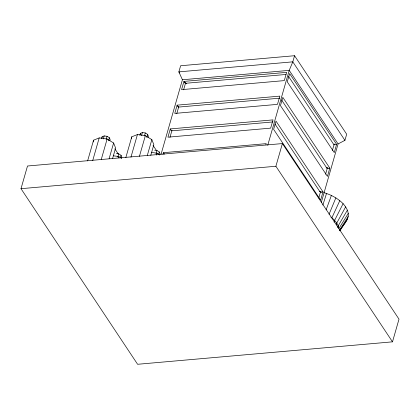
<?xml version="1.0" encoding="UTF-8"?>
<svg xmlns="http://www.w3.org/2000/svg" width="420" height="420" viewBox="0 0 420 420"><rect width="100%" height="100%" fill="white"/><g stroke="black" fill="none" stroke-linecap="round" stroke-linejoin="round"><path stroke-width="0.63" d="M339.901 230.806C342.641 225.094 349.109 220.332 348.259 213.386C347.65 209.664 345.592 206.43 343.103 203.674C337.79 198.308 330.923 194.649 323.699 192.607M93.266 141.934L93.55 140.196L99.209 137.897L107.132 138.999L113.61 142.994L115.61 148.008L112.544 158.686M101.966 137.86L102.144 136.747L104.197 135.912L107.063 136.311L109.405 137.755L110.129 139.571L109.783 140.779M131.502 138.569L131.78 136.831L137.445 134.531L145.362 135.639L151.841 139.629L153.841 144.643L150.78 155.321M140.196 134.495L140.38 133.382L142.427 132.547L145.294 132.946L147.641 134.389L148.365 136.206L148.013 137.413M21 188.69L27.505 166.005L282.392 143.572L399 319.158L392.495 341.843L137.608 364.282L21 188.69L275.887 166.257L392.495 341.843M87.607 160.928L93.55 140.196M92.726 160.514L99.209 137.897M101.624 138.558L102.144 136.747M103.325 138.936L104.197 135.912M106.192 139.335L107.063 136.311M101.189 159.731L107.132 138.999M108.539 140.784L109.405 137.755M109.106 158.702L113.61 142.994M117.852 156.896L118.724 153.872L116.429 153.552M118.43 157.815L118.792 156.56L113.305 155.794M120.372 157.736L121.065 155.316L118.724 153.872M121.443 158.34L121.79 157.133L121.065 155.316M125.837 157.563L131.78 136.831M130.956 157.148L137.445 134.531M139.86 135.193L140.38 133.382M141.561 135.571L142.427 132.547M144.428 135.97L145.294 132.946M139.419 156.366L145.362 135.639M146.769 137.419L147.641 134.389M147.336 155.337L151.841 139.629M156.088 153.531L156.954 150.507L154.66 150.187M156.487 155.08L157.028 153.195L151.541 152.428M158.603 154.371L159.301 151.951L156.954 150.507M159.673 154.975L160.025 153.767L159.301 151.951M161.117 154.04L182.416 79.763L178.868 71.873L180.621 65.751L294.556 55.718L346.679 134.211L344.925 140.333L338.074 143.934L321.29 202.477M162.992 154.455L163.496 152.686L266.217 143.645L265.876 144.827M170.31 128.924L167.942 137.177L270.664 128.137L273.031 119.884L170.31 128.924L171.591 130.856M177.125 105.163L174.757 113.416L277.478 104.37L279.846 96.122L177.125 105.163L178.406 107.095L279.825 98.165M183.939 81.401L181.571 89.649L284.293 80.608L286.655 72.356L183.939 81.401L184.9 82.845M169.979 137.335L172.006 130.263L170.888 130.363M176.794 113.573L178.82 106.496L177.702 106.596M183.608 89.806L185.635 82.735L184.511 82.835M267.74 145.273L289.217 70.366L292.803 61.845L294.556 55.718M275.887 166.257L282.392 143.572M318.748 198.009L320.607 191.525L319.305 191.636M325.558 174.242L327.421 167.759L326.119 167.874M332.372 150.481L334.231 143.997L334.877 144.963M322.996 191.872L320.628 200.125L273.635 129.36L276.003 121.107L322.996 191.872L320.749 192.066M329.81 168.11L327.443 176.358L280.45 105.599L282.818 97.346L329.81 168.11L327.563 168.304M336.62 144.344L334.257 152.597L287.264 81.837L289.632 73.584L336.62 144.344L334.378 144.543M334.105 222.154L334.635 220.332L343.103 203.674M336.247 224.831L336.782 223.015L345.66 206.871M337.706 227.572L338.242 225.755L347.398 210.142M322.859 205.049L326.529 193.452M326.125 209.843L331.385 195.458M329.044 214.294L335.853 197.878M348.259 213.386L338.961 228.475C338.231 224.081 335.197 220.553 331.868 217.791L339.801 200.645M339.617 230.013L348.222 216.5M339.817 230.759L347.288 219.398M182.416 79.763L289.217 70.366L338.074 143.934M185.22 83.328L285.989 74.461M172.242 130.798L273.01 121.931M157.028 153.195L159.726 154.859M118.792 156.56L121.49 158.225M330.923 217.13L331.868 217.791M344.925 140.333L292.803 61.845L178.868 71.873L179.587 72.965M288.635 76.55L333.816 144.59M327.421 167.759L328.062 168.725M281.458 99.771L327.007 168.357M320.607 191.525L321.248 192.491M275.006 124.079L319.83 191.572M185.635 82.735L186.359 83.827M163.496 152.686L164.456 154.135M153.074 145.43L156.334 150.339M114.844 148.796L118.104 153.704"/></g></svg>
